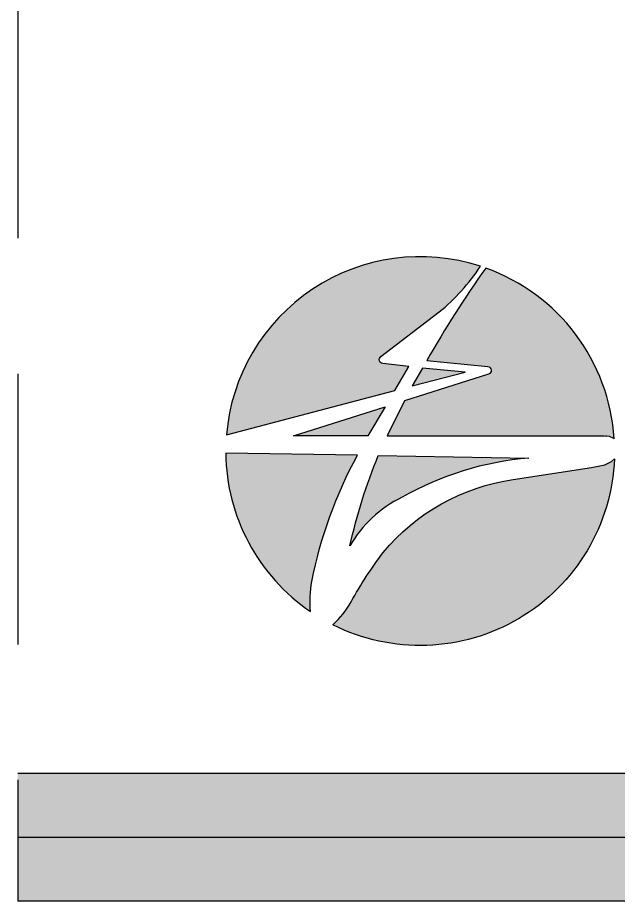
# Model space of a CAD drawing. Extents: x 0 to 420, y 0 to 297.
# Drawn here: x 24.03 to 31.07, y 49.6 to 59.97 of the extents above; entities that cross this region are included whole.
import ezdxf

# ---------------------------------------------------------------- set-up
doc = ezdxf.new("R2010")
doc.units = 0
doc.header["$LTSCALE"] = 0.5
doc.linetypes.add('HIDDEN', pattern=[9.524999999999999, 6.35, -3.175])
for name, color, linetype in [('L18', 4, 'CONTINUOUS'), ('L25', 1, 'CONTINUOUS'), ('L35', 3, 'CONTINUOUS'), ('YELLOW', 50, 'CONTINUOUS')]:
    doc.layers.add(name, color=color, linetype=linetype)

msp = doc.modelspace()

# ---------------------------------------------------------------- hatches: boundary and pattern name
at = {"layer": 'L25'}
h = msp.add_hatch(color=256, dxfattribs=at)
edge = h.paths.add_edge_path()
edge.add_arc((29.53809268403174, 55.82818312327218), 0.0454462597848691, -72.43402750835838, 84.16995513600949, ccw=False)
edge.add_line((29.55180853543528, 55.78485601918352), (28.56476391321245, 55.47239208576734))
edge.add_line((28.56476391321245, 55.47239208576734), (28.36398227733186, 55.06096866920537))
edge.add_line((28.36398227733186, 55.06096866920537), (30.59324029508461, 55.06096866920537))
edge.add_line((30.59324029508461, 55.06096866920537), (30.90694403493256, 55.063354597847))
edge.add_line((30.90694403493256, 55.06335459784698), (30.96503732008959, 55.05671823982222))
edge.add_line((30.96503732008959, 55.05671823982222), (31.01483157167579, 55.03515013269775))
edge.add_line((31.01483157167579, 55.03515013269775), (31.02506916072136, 55.02735345149607))
edge.add_arc((28.7499512129857, 54.88265252786296), 2.279714901782503, 3.639196008651317, 70.31584323591854)
edge.add_arc((41.07989176414458, 48.90290163737221), 14.1321255086033, 144.899002231339, 150.1057599860125)
edge.add_line((28.82808995920067, 55.94636129320109), (29.54270902332659, 55.87339431591236))
edge = h.paths.add_edge_path()
edge.add_arc((27.5876681372393, 58.24896753071992), 2.219494727968841, 308.5792749707476, 327.3143666867404)
edge.add_arc((28.74995121298569, 54.88265252786293), 2.279714901782492, 71.96628684557825, 175.1894129731959)
edge.add_line((26.47826687965886, 55.07383391588645), (28.45223761122962, 55.59236522747425))
edge.add_line((28.45223761122962, 55.59236522747425), (28.61856965040503, 55.87356996353195))
edge.add_line((28.61856965040503, 55.87356996353195), (28.31083924261392, 55.90918642550871))
edge.add_arc((28.31606427531227, 55.9543313206989), 0.04544625978487325, 127.455373858343, 263.39800857841124, ccw=False)
edge.add_line((28.28842643587599, 55.99040780001336), (28.97173808996919, 56.51388620310679))
h.paths.add_polyline_path([(28.65680721984385, 55.64610247178551), (29.27787561131326, 55.80924744777921), (28.77607192385205, 55.85701751793555)], flags=17)
h.paths.add_polyline_path([(27.26511545031883, 55.06096866920537), (28.33899996825691, 55.40092308763279), (28.13791760941597, 55.06096866920537)])
edge = h.paths.add_edge_path()
edge.add_line((28.01409801773512, 54.83356157344086), (26.47036761796945, 54.85818486058615))
edge.add_arc((28.7499512129857, 54.88265252786293), 2.279714901782492, 180.6149545210214, 235.6099624310391)
edge.add_arc((29.06011877602452, 53.1021244966271), 1.600975508371322, 170.9088385772936, 183.6069330259941, ccw=False)
edge.add_arc((32.59519948355794, 52.34035262990464), 5.215609406032336, 151.4432932555135, 168.7811330683743, ccw=False)
edge = h.paths.add_edge_path()
edge.add_arc((30.3393215553509, 51.15298495988192), 3.662223698872315, 94.95558767717056, 119.4817605296804)
edge.add_arc((29.15414540685799, 53.06776398048645), 1.414929060388212, 115.860877624494, 150.233902495096)
edge.add_arc((34.36204624513056, 52.33464764723244), 6.594301232790625, 157.76782709227, 167.426081658739, ccw=False)
edge.add_line((28.25797675765734, 54.82967158316622), (30.02296576280791, 54.80151910842795))
edge = h.paths.add_edge_path()
edge.add_line((29.84127206990388, 54.54855579715466), (30.7574839261751, 54.69221282753433))
edge.add_line((30.7574839261751, 54.69221282753433), (30.91358328185373, 54.72324182170317))
edge.add_line((30.91358328185373, 54.72324182170318), (30.991594257613, 54.76140080775926))
edge.add_line((30.99159425761299, 54.76140080775924), (31.02792943041975, 54.79368470050289))
edge.add_arc((28.7499512129857, 54.88265252786293), 2.2797149017825, 243.3466538291714, 357.76341514052234, ccw=False)
edge.add_arc((27.01003437972743, 53.62913244513017), 1.062556804774078, 312.4563768615341, 331.0679370383535)
edge.add_arc((32.29730189685558, 50.68558478713835), 4.988868008173228, 142.9365306610592, 150.8572845283921, ccw=False)
edge.add_arc((30.17634065422413, 52.1656728712975), 2.406325413268124, 98.00415526030929, 140.6206044735299, ccw=False)
msp.add_hatch(color=256, dxfattribs=at).paths.add_polyline_path([(51.67305228666561, 51.82190604965651, -0.2964577239172278), (51.81179059948683, 51.96064436247772, 0.05192143921618531), (52.48104616713492, 52.81771872349707), (52.17492712707345, 53.8491215793692, -0.3012602772365488), (48.0307590230629, 51.10293762608038), (24.03075902306296, 51.10293762608038), (24.03075902306296, 50.35293762608038), (48.03075902306289, 50.35293762608037, 0.1940601608769389)])
at = {"layer": 'YELLOW'}
h = msp.add_hatch(color=256, dxfattribs=at)
h.paths.add_polyline_path([(24.03075902306296, 50.35293762608038), (24.03075902306296, 49.6029376260804), (48.03075902306293, 49.6029376260804, 0.2304520014252986), (52.75297872753501, 51.90149992395769), (52.48104616713492, 52.81771872349707, -0.04933770524950395), (51.8491356414703, 51.99981398124113), (51.8491356414703, 51.96456100767305, -0.4142135623730019), (52.02913564147024, 51.78456100767305, -1), (51.66913564147024, 51.78456100767306), (51.63388266790224, 51.78456100767306, -0.1913873123396417), (48.03075902306289, 50.35293762608037)])
h.paths.add_polyline_path([(53.2807590230629, 55.60293762608036, -0.1407208350129892), (52.48104616713492, 52.81771872349707), (52.75297872753501, 51.90149992395769, 0.1677488672880975), (54.0307590230629, 55.60293762608036), (54.03075902306296, 73.60293762608033, 0.4142135623730954), (48.03075902306298, 79.60293762608033), (24.03075902306296, 79.60293762608038), (24.03075902306296, 78.85293762608038), (48.03075902306298, 78.85293762608033, -0.4142135623730955), (53.28075902306296, 73.60293762608033)])

# ---------------------------------------------------------------- linework, layer by layer
at = {"layer": 'L18', "linetype": 'HIDDEN'}
msp.add_line((24.03075902306296, 79.60293762608038, 0.000762910350179169), (24.03075902306296, 49.6029376260804, 0.000762910350179169), dxfattribs=at)
at = {"layer": 'L25'}
msp.add_line((30.92782995344758, 55.06096866920537, 0.000762910350179169), (30.93792314088797, 55.06096866920537, 0.000762910350179169), dxfattribs=at)
at = {"layer": 'L25', "elevation": 0.000762910350179169}
for points in [[(24.03075902306296, 78.85293762608038), (48.03075902306296, 78.85293762608033, -0.4142135623730946), (53.28075902306296, 73.60293762608038), (53.2807590230629, 55.6029376260804, -0.4142135623730931), (48.03075902306296, 50.35293762608037), (24.03075902306296, 50.35293762608038)], [(24.03075902306296, 78.10293762608039), (48.03075902306296, 78.10293762608038, -0.4142135623730952), (52.53075902306296, 73.60293762608038), (52.5307590230629, 55.6029376260804, -0.4142135623730927), (48.03075902306296, 51.10293762608038), (24.03075902306296, 51.10293762608038)]]:
    msp.add_lwpolyline(points, format="xyb", dxfattribs=at)
for points in [[(28.97173808996919, 56.51388620310676, 0.08192984223123395), (29.45569748219576, 57.05037535075918, 0.483543382190624), (26.47826687965886, 55.07383391588645), (28.45223761122962, 55.59236522747425), (28.61856965040503, 55.87356996353195), (28.31083924261392, 55.90918642550868, -0.6741443966538361), (28.28842643587599, 55.99040780001336)], [(29.54270902332659, 55.87339431591236, -0.8141568920977668), (29.55180853543528, 55.78485601918352), (28.56476391321245, 55.47239208576734), (28.36398227733186, 55.06096866920537), (30.59324029508461, 55.06096866920537), (30.90694403493256, 55.06335459784698), (30.96503732008959, 55.05671823982222), (31.01483157167579, 55.03515013269775), (31.02506916072136, 55.0273534514961, 0.2994277993081123), (29.51783878422118, 57.02914937420381, 0.02272267605622338), (28.82808995920067, 55.94636129320109)], [(28.01409801773512, 54.83356157344086), (26.47036761796945, 54.85818486058612, 0.2446753569963442), (27.46231460287988, 53.00140507106083, -0.05546265415039397), (27.47925441328061, 53.35508782403069, -0.07579524506486658)], [(30.02296576280791, 54.80151910842797, 0.1074260239421284), (28.53697110000185, 54.34099613562852, 0.1511153897803107), (27.92590298378454, 53.77022023968964, -0.04216705076793043), (28.25797675765734, 54.82967158316622)], [(29.84127206990388, 54.54855579715466), (30.7574839261751, 54.69221282753433), (30.91358328185373, 54.72324182170318), (30.99159425761299, 54.76140080775924), (31.02792943041975, 54.79368470050291, -0.5453125784479379), (27.72729068956731, 52.84518707116167, 0.08138724002746317), (27.93997765942318, 53.11509697950505, -0.03457457551389917), (28.31634307299627, 53.69237224981525, -0.188122601421096)]]:
    msp.add_lwpolyline(points, format="xyb", close=True, dxfattribs=at)
for points in [[(28.65680721984385, 55.64610247178551), (29.27787561131326, 55.80924744777921), (28.77607192385205, 55.85701751793555)], [(27.26511545031883, 55.06096866920537), (28.33899996825691, 55.40092308763279), (28.13791760941597, 55.06096866920537)]]:
    msp.add_lwpolyline(points, close=True, dxfattribs=at)
at = {"layer": 'L35', "elevation": 0.000762910350179169}
msp.add_lwpolyline([(24.03075902306296, 79.60293762608038), (48.03075902306296, 79.60293762608033, -0.4142135623730948), (54.03075902306296, 73.60293762608038), (54.0307590230629, 55.6029376260804, -0.414213562373095), (48.03075902306296, 49.6029376260804), (24.03075902306296, 49.6029376260804)], format="xyb", dxfattribs=at)

doc.saveas('drawing.dxf')
